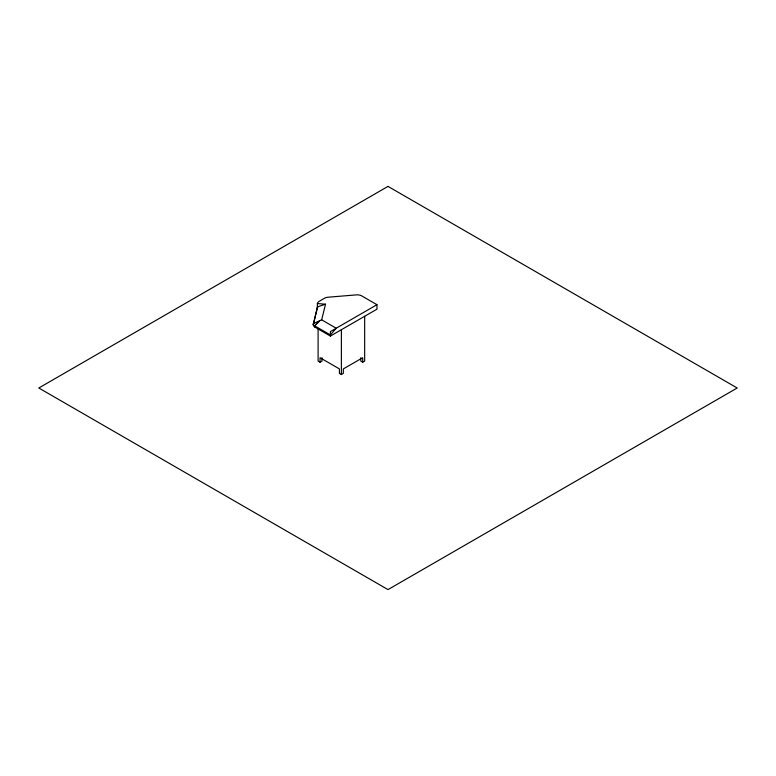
<?xml version="1.0" encoding="UTF-8"?>
<svg xmlns="http://www.w3.org/2000/svg" width="776" height="776" viewBox="0 0 776 776"><rect width="100%" height="100%" fill="white"/><g stroke="black" fill="none" stroke-linecap="round" stroke-linejoin="round"><path stroke-width="1.16" d="M313.271 324.63L313.261 324.766A6.392 3.696 0 0 0 314.455 326.841L330.401 336.066L376.961 309.178L376.961 304.696L361.732 295.908A6.324 3.647 0 0 0 356.368 294.88L328.258 297.198A6.897 3.987 0 0 0 324.358 298.324L319.46 301.156A7.343 4.239 0 0 0 317.384 303.552L317.384 308.033L313.271 324.63L317.384 306.908L325.522 304.221L321.662 319.819L313.261 323.65A6.392 3.696 0 0 0 314.455 325.716L330.401 334.941L336.212 328.229L321.662 319.819M316.259 324.067L319.654 320.963L314.61 325.823L314.61 326.948M376.961 304.696L330.401 331.585L330.401 336.066M318.102 328.394L318.102 361.082L320.042 362.208L321.982 361.082L321.982 357.726M320.042 362.208L320.042 357.726L339.442 368.92L339.442 373.401L341.382 374.527L343.322 373.401L343.322 368.92L362.722 357.726L362.722 362.208L364.662 361.082L364.662 316.278M317.384 303.552L325.522 304.221M362.722 362.208L360.782 361.082L360.782 357.726M341.382 329.722L341.382 374.527M317.384 308.033A7.343 4.239 0 0 1 317.772 307.15M388 186.395L38.8 388L388 589.605L737.2 388L388 186.395"/></g></svg>
